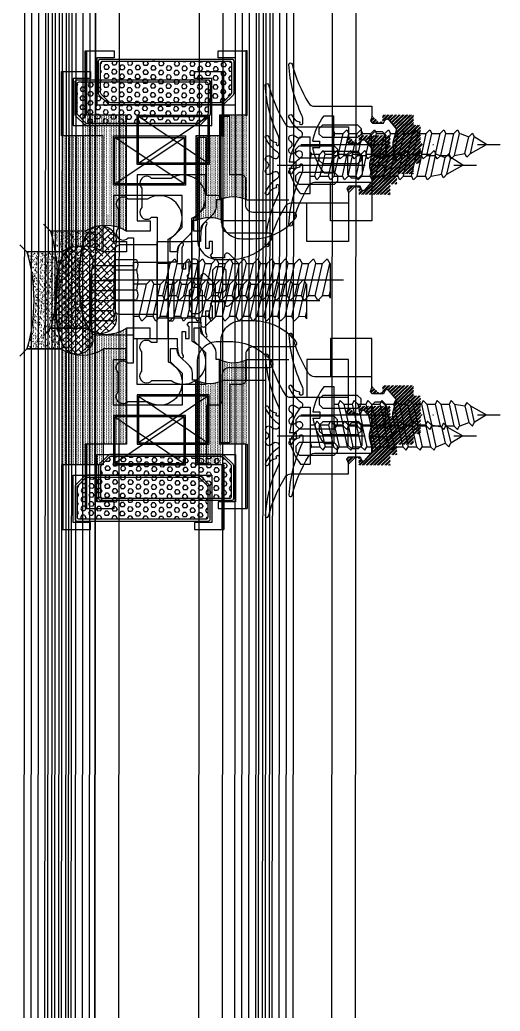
# Model space of a CAD drawing. Header units: inches. Extents: x 4821 to 127877, y 58012 to 433683.
# Drawn here: x 29514.8 to 29584.1, y 84901 to 85043.9 of the extents above; entities that cross this region are included whole.
import ezdxf

# ---------------------------------------------------------------- set-up
doc = ezdxf.new("R2010")
doc.units = ezdxf.units.IN
doc.header["$MEASUREMENT"] = 0
for name, pattern in [('$1$Center', [29.999999, 12, -6, 6, -6]), ('$1$DASHDOT', [25.4, 12.7, -6.35, 0, -6.35]), ('$1$DASHED', [19.05, 12.7, -6.35])]:
    doc.linetypes.add(name, pattern=pattern)
for name, color, linetype in [('$1$ACC', 2, 'Continuous'), ('A-FURN-FIXD', 10, 'Continuous'), ('A-WAL-CMU', 7, 'Continuous')]:
    doc.layers.add(name, color=color, linetype=linetype)
pattern_1 = [(179.01620899, (635274.22434, -1341716.4342), (-0.011151949, -0.6494233088), [0.375, -0.75]), (299.01620899, (635274.22434, -1341716.4342), (0.56799305774, 0.3150537833), [0.375, -0.75]), (239.01620899, (635273.8494, -1341716.42777), (0.55684110875, -0.3343695255), [0.375, -0.75])]
pattern_2 = [(224.016208986, (621120.72464, -1348913.95252), (0.2605731915, -0.26967871972), []), (224.016208986, (621120.5479, -1348913.9495), (0.2605731915, -0.26967871972), [])]

# ---------------------------------------------------------------- blocks, each defined once
blk = doc.blocks.new('$1$butile2')
h = blk.add_hatch(color=11)
h.dxf.hatch_style = 1
h.paths.add_polyline_path([(9.3, 0.2), (0, 0.2), (0, 0), (9.3, 0)])
at = {"color": 11}
blk.add_lwpolyline([(9.3, 0.2), (0, 0.2), (0, 0), (9.3, 0)], close=True, dxfattribs=at)
blk = doc.blocks.new('$1$joint silicone 2')
h = blk.add_hatch()
h.set_pattern_fill('AR-SAND', color=11, scale=0.3)
h.set_pattern_definition([(37.5, (18049.9647, 8866.313), (-0.018898007, 0.578047131), [0, -0.456, 0, -0.51, 0, -0.4875]), (7.5, (18049.9647, 8866.313), (0.530933012, 0.84664382), [0, -0.246, 0, -0.411, 0, -0.1575]), (327.5, (18049.5957, 8866.313), (0.934242559, 0.001697716), [0, -0.15, 0, -0.54, 0, -0.705]), (317.5, (18049.5957, 8866.313), (0.90183798, 0.26330267), [0, -0.075, 0, -0.354, 0, -0.405])])
edge = h.paths.add_edge_path()
edge.add_line((-6.23, 1.18), (-6.21, 1.17))
edge.add_line((-6.21, 1.17), (-5.75, 0.91))
edge.add_line((-5.75, 0.91), (-5.19, 0.68))
edge.add_line((-5.19, 0.68), (-4.55, 0.49))
edge.add_line((-4.55, 0.49), (-3.83, 0.33))
edge.add_line((-3.83, 0.33), (-3.05, 0.21))
edge.add_line((-3.05, 0.21), (-2.21, 0.11))
edge.add_line((-2.21, 0.11), (-1.35, 0.05))
edge.add_line((-1.35, 0.05), (-0.45, 0.01))
edge.add_line((-0.45, 0.01), (0.45, -0.01))
edge.add_line((0.45, -0.01), (1.36, 0.01))
edge.add_line((1.36, 0.01), (2.25, 0.05))
edge.add_line((2.25, 0.05), (3.12, 0.11))
edge.add_line((3.12, 0.11), (3.95, 0.21))
edge.add_line((3.95, 0.21), (4.73, 0.33))
edge.add_line((4.73, 0.33), (5.45, 0.49))
edge.add_line((5.45, 0.49), (6.1, 0.68))
edge.add_line((6.1, 0.68), (6.66, 0.91))
edge.add_line((6.66, 0.91), (7.12, 1.17))
edge.add_line((7.12, 1.17), (7.13, 1.18))
edge.add_line((7.13, 1.18), (7.45, 0.83))
edge.add_line((7.45, 0.83), (7.45, -4.17))
edge.add_arc((0.45, -28.17), 25, 73.7398, 106.2602)
edge.add_line((-6.55, -4.17), (-6.55, 0.83))
edge.add_line((-6.55, 0.83), (-6.23, 1.18))
at = {"color": 11}
blk.add_lwpolyline([(-6.23, 1.18), (-6.21, 1.17), (-5.75, 0.91), (-5.19, 0.68), (-4.55, 0.49), (-3.83, 0.33), (-3.05, 0.21), (-2.21, 0.11), (-1.35, 0.05), (-0.45, 0.01), (0.45, -0.01), (1.36, 0.01), (2.25, 0.05), (3.12, 0.11), (3.95, 0.21), (4.73, 0.33), (5.45, 0.49), (6.1, 0.68), (6.66, 0.91), (7.12, 1.17), (7.13, 1.18), (7.45, 0.83), (7.45, -4.17, 0.142857), (-6.55, -4.17), (-6.55, 0.83)], format="xyb", close=True, dxfattribs=at)
blk = doc.blocks.new('$1$inner silicone')
h = blk.add_hatch()
h.set_pattern_fill('DOTS', scale=4)
h.paths.add_polyline_path([(12.2, 0), (12.2, -0.2), (12.2, -4), (0, -4, 0.23607), (0, 0)])
at = {"color": 7}
blk.add_line((12.2, -0.2), (12.2, 0), dxfattribs=at)
blk.add_arc((-4, -2), 4.47, 333.4347, 26.5653, dxfattribs=at)
blk = doc.blocks.new('$1$outer silicone')
h = blk.add_hatch()
h.set_pattern_fill('DOTS', scale=4)
h.paths.add_polyline_path([(16.7, 0), (16.7, -5.8), (16.7, -6), (0, -6, 0.293351), (0, 0)])
at = {"color": 7}
blk.add_line((16.7, -5.8), (16.7, -6), dxfattribs=at)
blk.add_arc((-4.67, -3), 5.55, 327.3018, 32.6982, dxfattribs=at)
blk = doc.blocks.new('$1$GTSY500112')
at = {"layer": 'A-FURN-FIXD'}
blk.add_lwpolyline([(5.93, -11.75, 0.57735), (5.07, -11.75, -1), (4.2, -11.25), (4.49, -10.75, 0.965781), (3.64, -10.22, -0.138673), (1.56, -11.98, -1.037842), (1.37, -11.52, 0.283592), (2.23, -10.43, -0.584426), (2.31, -10.4, 1.39494), (2.44, -10), (1.75, -10, 0.111575), (1.32, -10.1, -0.09543), (-6.01, -12, -0.91232), (-6.08, -11.51, 0.076551), (-0.47, -9.14, 0.260148), (0, -8.29), (0, 0), (1.56, 0), (2.11, -0.24), (2.45, 0.05), (2.45, 1.67), (1.96, 1.89), (1.81, 2.1), (1.92, 2.38), (3.29, 3.53), (5.21, 3.03), (5.79, 3.03), (7.71, 3.53), (9.08, 2.38), (9.19, 2.1), (9.03, 1.89), (8.55, 1.67), (8.55, 0.05), (8.88, -0.24), (9.44, 0), (11, 0), (11, -8.29, 0.260148), (11.47, -9.14, 0.076551), (17.08, -11.51, -0.91232), (17, -12, -0.09543), (9.68, -10.1, 0.111575), (9.25, -10), (8.55, -10, 1.39494), (8.69, -10.4, -0.584426), (8.77, -10.43, 0.283592), (9.62, -11.52, -1.037842), (9.43, -11.98, -0.138673), (7.36, -10.22, 0.965781), (6.51, -10.75), (6.8, -11.25, -1)], format="xyb", close=True, dxfattribs=at)
for points in [[(4.13, -0.07), (3.64, 0.42), (3.64, 1.47), (4.13, 1.96), (6.87, 1.96), (7.36, 1.47), (7.36, 0.42), (6.87, -0.07)], [(4.01, -1.58), (4.5, -2.07), (4.5, -7.11), (4.01, -7.6), (3.19, -7.6), (2.7, -7.11), (2.7, -2.07), (3.19, -1.58)], [(7.81, -7.6), (6.99, -7.6), (6.5, -7.11), (6.5, -2.07), (6.99, -1.58), (7.81, -1.58), (8.3, -2.07), (8.3, -7.11)]]:
    blk.add_lwpolyline(points, close=True, dxfattribs=at)
blk = doc.blocks.new('$1$GTSY500502')
at = {"color": 151}
blk.add_lwpolyline([(-1.78, 2.38, -0.668179), (-2.07, 1.7), (-2.35, 1.7), (-2.35, 0), (-2.01, -0.29), (-1.68, 0), (0, 0), (0, -0.49), (-1, -0.49), (-1, -0.99), (1.91, -0.99, 0.15392), (2.48, -0.81, -0.807191), (2.77, -1.07, -0.191853), (2.18, -1.52, -0.072848), (0.68, -1.72), (0, -1.72), (0, -3), (-2.5, -3), (-2.5, -2.5, 0.414214), (-2.8, -2.2), (-8.2, -2.2, 0.414214), (-8.5, -2.5), (-8.5, -3), (-11, -3), (-11, -1.72), (-11.68, -1.72, -0.072848), (-13.18, -1.52, -0.191853), (-13.77, -1.07, -0.807191), (-13.48, -0.81, 0.15392), (-12.91, -0.99), (-10, -0.99), (-10, -0.49), (-11, -0.49), (-11, 0), (-9.32, 0), (-8.99, -0.29), (-8.65, 0), (-8.65, 1.7), (-8.93, 1.7, -0.668179), (-9.22, 2.38), (-7.8, 3.8), (-3.2, 3.8)], format="xyb", close=True, dxfattribs=at)
blk.add_lwpolyline([(-3.64, 0.49), (-4.13, 0), (-6.87, 0), (-7.36, 0.49), (-7.36, 1.47), (-6.87, 1.96), (-4.13, 1.96), (-3.64, 1.47)], close=True, dxfattribs=at)
blk = doc.blocks.new('$1$RHS4.2x22')
at = {"layer": 'A-FURN-FIXD'}
for p, q in [((1.42, 4.1), (0, 4.1)), ((0, -4.1), (0, 4.1)), ((-19.98, 1.61), (-20.26, 1.09)), ((-19.45, 1.09), (-19.98, 1.61)), ((-18.23, 1.58), (-19.45, 1.09)), ((-17.85, 2.1), (-18.13, 1.58)), ((-17.42, -1.58), (-18.13, 1.58)), ((-17.33, 1.58), (-17.85, 2.1)), ((-16.14, 1.58), (-17.33, 1.58)), ((-16.61, -1.58), (-17.33, 1.58)), ((-15.85, 2.1), (-16.14, 1.58)), ((-15.42, -1.58), (-16.14, 1.58)), ((-15.33, 1.58), (-15.85, 2.1)), ((-14.61, -1.58), (-15.33, 1.58)), ((-14.14, 1.58), (-15.33, 1.58)), ((-13.85, 2.1), (-14.14, 1.58)), ((-13.43, -1.58), (-14.14, 1.58)), ((-13.33, 1.58), (-13.85, 2.1)), ((-12.62, -1.58), (-13.33, 1.58)), ((-12.14, 1.58), (-13.33, 1.58)), ((-11.86, 2.1), (-12.14, 1.58)), ((-11.43, -1.58), (-12.14, 1.58)), ((-11.33, 1.58), (-11.86, 2.1)), ((-10.62, -1.58), (-11.33, 1.58)), ((-10.15, 1.58), (-11.33, 1.58)), ((-9.86, 2.1), (-10.15, 1.58)), ((-9.43, -1.58), (-10.15, 1.58)), ((-9.86, 2.1), (-9.34, 1.58)), ((-8.62, -1.58), (-9.34, 1.58)), ((-8.15, 1.58), (-9.34, 1.58)), ((-7.86, 2.1), (-8.15, 1.58)), ((-7.43, -1.58), (-8.15, 1.58)), ((-7.34, 1.58), (-7.86, 2.1)), ((-6.63, -1.58), (-7.34, 1.58)), ((-6.15, 1.58), (-7.34, 1.58)), ((-5.86, 2.1), (-6.15, 1.58)), ((-5.44, -1.58), (-6.15, 1.58)), ((-5.34, 1.58), (-5.86, 2.1)), ((-4.63, -1.58), (-5.34, 1.58)), ((-4.15, 1.58), (-5.34, 1.58)), ((-3.87, 2.1), (-4.15, 1.58)), ((-3.44, -1.58), (-4.15, 1.58)), ((-3.44, -1.58), (-4.15, 1.58)), ((-3.34, 1.58), (-3.87, 2.1)), ((-2.63, -1.58), (-3.34, 1.58)), ((-2.16, 1.58), (-3.34, 1.58)), ((-1.87, 2.1), (-2.16, 1.58)), ((-1.44, -1.58), (-2.16, 1.58)), ((-1.35, 1.58), (-1.87, 2.1)), ((-0.63, -1.58), (-1.35, 1.58)), ((-0.16, 1.58), (-1.35, 1.58)), ((0, 1.87), (-0.16, 1.58)), ((0, 0.87), (-0.16, 1.58)), ((-22, 0), (-20.26, 1.09)), ((-19.72, -1.3), (-22, 0)), ((-19.72, -1.3), (-20.26, 1.09)), ((-18.91, -1.3), (-19.45, 1.09)), ((3.05, 0.46), (2.04, 0.46)), ((2.04, -0.46), (2.04, 0.46)), ((-19.72, -1.3), (-19.2, -1.82)), ((-19.2, -1.82), (-18.91, -1.3)), ((-17.42, -1.58), (-18.91, -1.3)), ((3.05, -0.46), (2.04, -0.46)), ((-17.42, -1.58), (-16.9, -2.1)), ((-16.9, -2.1), (-16.61, -1.58)), ((-15.42, -1.58), (-16.61, -1.58)), ((-15.42, -1.58), (-14.9, -2.1)), ((-14.9, -2.1), (-14.61, -1.58)), ((-13.43, -1.58), (-14.61, -1.58)), ((-13.43, -1.58), (-12.9, -2.1)), ((-12.9, -2.1), (-12.62, -1.58)), ((-11.43, -1.58), (-12.62, -1.58)), ((-11.43, -1.58), (-10.91, -2.1)), ((-10.91, -2.1), (-10.62, -1.58)), ((-9.43, -1.58), (-10.62, -1.58)), ((-9.43, -1.58), (-8.91, -2.1)), ((-8.91, -2.1), (-8.62, -1.58)), ((-7.43, -1.58), (-8.62, -1.58)), ((-7.43, -1.58), (-6.91, -2.1)), ((-6.91, -2.1), (-6.63, -1.58)), ((-5.44, -1.58), (-6.63, -1.58)), ((-5.44, -1.58), (-4.91, -2.1)), ((-4.91, -2.1), (-4.63, -1.58)), ((-3.44, -1.58), (-4.63, -1.58)), ((-3.44, -1.58), (-2.92, -2.1)), ((-2.92, -2.1), (-2.63, -1.58)), ((-1.44, -1.58), (-2.63, -1.58)), ((-1.44, -1.58), (-0.92, -2.1)), ((-0.92, -2.1), (-0.63, -1.58)), ((0, -1.58), (-0.63, -1.58)), ((1.42, -4.1), (0, -4.1))]:
    blk.add_line(p, q, dxfattribs=at)
at = {"layer": 'A-FURN-FIXD', "linetype": '$1$DASHDOT'}
blk.add_line((4.78, 0), (-24, 0), dxfattribs=at)
at = {"layer": 'A-FURN-FIXD'}
for centre, start, end in [((-5.01, -0.91), 9.6294, 37.9057), ((-5.01, 0.91), 322.0943, 350.3706)]:
    blk.add_arc(centre, 8.15, start, end, dxfattribs=at)
blk = doc.blocks.new('$1$M6x25')
at = {"color": 71}
for p, q in [((-6, 4.5), (-6, -4.5)), ((0, 5), (-5.5, 5)), ((0, 5), (0, -5)), ((1.19, 3), (0.82, 2.34)), ((1.85, 2.34), (1.19, 3)), ((3.19, 3), (2.82, 2.34)), ((3.85, 2.34), (3.19, 3)), ((5.19, 3), (4.82, 2.34)), ((5.85, 2.34), (5.19, 3)), ((7.19, 3), (6.82, 2.34)), ((7.85, 2.34), (7.19, 3)), ((9.19, 3), (8.82, 2.34)), ((9.85, 2.34), (9.19, 3)), ((11.19, 3), (10.82, 2.34)), ((11.85, 2.34), (11.19, 3)), ((13.19, 3), (12.82, 2.34)), ((13.85, 2.34), (13.19, 3)), ((15.19, 3), (14.82, 2.34)), ((15.85, 2.34), (15.19, 3)), ((17.19, 3), (16.82, 2.34)), ((17.85, 2.34), (17.19, 3)), ((19.19, 3), (18.82, 2.34)), ((19.85, 2.34), (19.19, 3)), ((21.19, 3), (20.82, 2.34)), ((21.85, 2.34), (21.19, 3)), ((23.19, 3), (22.82, 2.34)), ((23.85, 2.34), (23.19, 3)), ((0.82, 2.34), (0, 2.34)), ((0.82, 2.34), (1.88, -2.34)), ((1.85, 2.34), (2.91, -2.34)), ((2.82, 2.34), (1.85, 2.34)), ((2.82, 2.34), (3.88, -2.34)), ((3.85, 2.34), (4.91, -2.34)), ((4.82, 2.34), (3.85, 2.34)), ((4.82, 2.34), (5.88, -2.34)), ((5.85, 2.34), (6.91, -2.34)), ((6.82, 2.34), (5.85, 2.34)), ((6.82, 2.34), (7.88, -2.34)), ((7.85, 2.34), (8.91, -2.34)), ((8.82, 2.34), (7.85, 2.34)), ((8.82, 2.34), (9.88, -2.34)), ((9.85, 2.34), (10.91, -2.34)), ((10.82, 2.34), (9.85, 2.34)), ((10.82, 2.34), (11.88, -2.34)), ((11.85, 2.34), (12.91, -2.34)), ((12.82, 2.34), (11.85, 2.34)), ((12.82, 2.34), (13.88, -2.34)), ((13.85, 2.34), (14.91, -2.34)), ((14.82, 2.34), (13.85, 2.34)), ((14.82, 2.34), (15.88, -2.34)), ((15.85, 2.34), (16.91, -2.34)), ((16.82, 2.34), (15.85, 2.34)), ((16.82, 2.34), (17.88, -2.34)), ((17.85, 2.34), (18.91, -2.34)), ((18.82, 2.34), (17.85, 2.34)), ((18.82, 2.34), (19.88, -2.34)), ((19.85, 2.34), (20.91, -2.34)), ((20.82, 2.34), (19.85, 2.34)), ((20.82, 2.34), (21.88, -2.34)), ((21.85, 2.34), (22.91, -2.34)), ((22.82, 2.34), (21.85, 2.34)), ((22.82, 2.34), (23.88, -2.34)), ((23.85, 2.34), (24.91, -2.34)), ((24.82, 2.34), (23.85, 2.34)), ((25, 2.66), (24.82, 2.34)), ((24.82, 2.34), (25, 1.56)), ((25, 2.66), (25, -2.34)), ((1.88, -2.34), (0, -2.34)), ((1.88, -2.34), (2.54, -3)), ((2.54, -3), (2.91, -2.34)), ((2.91, -2.34), (3.88, -2.34)), ((3.88, -2.34), (4.54, -3)), ((4.54, -3), (4.91, -2.34)), ((4.91, -2.34), (5.88, -2.34)), ((5.88, -2.34), (6.54, -3)), ((6.54, -3), (6.91, -2.34)), ((6.91, -2.34), (7.88, -2.34)), ((7.88, -2.34), (8.54, -3)), ((8.54, -3), (8.91, -2.34)), ((8.91, -2.34), (9.88, -2.34)), ((9.88, -2.34), (10.54, -3)), ((10.54, -3), (10.91, -2.34)), ((10.91, -2.34), (11.88, -2.34)), ((11.88, -2.34), (12.54, -3)), ((12.54, -3), (12.91, -2.34)), ((12.91, -2.34), (13.88, -2.34)), ((13.88, -2.34), (14.54, -3)), ((14.54, -3), (14.91, -2.34)), ((14.91, -2.34), (15.88, -2.34)), ((15.88, -2.34), (16.54, -3)), ((16.54, -3), (16.91, -2.34)), ((16.91, -2.34), (17.88, -2.34)), ((17.88, -2.34), (18.54, -3)), ((18.54, -3), (18.91, -2.34)), ((18.91, -2.34), (19.88, -2.34)), ((19.88, -2.34), (20.54, -3)), ((20.54, -3), (20.91, -2.34)), ((20.91, -2.34), (21.88, -2.34)), ((21.88, -2.34), (22.54, -3)), ((22.54, -3), (22.91, -2.34)), ((22.91, -2.34), (23.88, -2.34)), ((23.88, -2.34), (24.54, -3)), ((24.54, -3), (24.91, -2.34)), ((24.91, -2.34), (25, -2.34)), ((0, -5), (-5.5, -5))]:
    blk.add_line(p, q, dxfattribs=at)
at = {"color": 71, "linetype": '$1$DASHED', "ltscale": 100}
for p, q in [((-6, 2.89), (-3, 2.89)), ((-6, 1.44), (-3, 1.44)), ((-6, -1.44), (-3, -1.44)), ((-6, -2.89), (-3, -2.89))]:
    blk.add_line(p, q, dxfattribs=at)
at = {"color": 2, "linetype": '$1$Center', "ltscale": 10}
blk.add_line((-7.77, 0), (26.88, 0), dxfattribs=at)
at = {"color": 71}
for centre, start, end in [((-5.5, 4.5), 90, 180), ((-5.5, -4.5), 180, 270)]:
    blk.add_arc(centre, 0.5, start, end, dxfattribs=at)
at = {"color": 71, "linetype": '$1$DASHED', "ltscale": 100}
for centre, radius, start, end in [((-4.2, 2.17), 1.4, 329.0209, 30.9791), ((-8.11, 0), 5.31, 344.2222, 15.7778), ((-4.2, -2.17), 1.4, 329.0209, 30.9791)]:
    blk.add_arc(centre, radius, start, end, dxfattribs=at)
blk = doc.blocks.new('FIRST SLAB EDGE')
at = {"extrusion": (-5.69003e-07, 1.56101e-06, 1)}
h = blk.add_hatch(dxfattribs=at)
h.set_pattern_fill('HEX', color=140, scale=3, angle=179.0162)
h.set_pattern_definition(pattern_1)
edge = h.paths.add_edge_path()
edge.add_line((1142609.99, -1725804.7), (1142609.99, -1725808.95))
edge.add_arc((1142609.69, -1725808.95), 0.3, 1394.9998, 1439.9998, ccw=False)
edge.add_line((1142609.9, -1725809.16), (1142608.75, -1725810.31))
edge.add_arc((1142608.54, -1725810.1), 0.3, 1349.9998, 1394.9998, ccw=False)
edge.add_line((1142608.54, -1725810.4), (1142592.54, -1725810.4))
edge.add_arc((1142592.54, -1725810.1), 0.3, 1304.9998, 1349.9998, ccw=False)
edge.add_line((1142592.32, -1725810.31), (1142591.18, -1725809.16))
edge.add_arc((1142591.39, -1725808.95), 0.3, 1259.9998, 1304.9998, ccw=False)
edge.add_line((1142591.09, -1725808.95), (1142591.09, -1725804.7))
edge.add_arc((1142591.39, -1725804.7), 0.3, 1169.9998, 1259.9998, ccw=False)
edge.add_line((1142591.39, -1725804.4), (1142609.69, -1725804.4))
edge.add_arc((1142609.69, -1725804.7), 0.3, 1439.9998, 1529.9998, ccw=False)
h = blk.add_hatch(dxfattribs=at)
h.set_pattern_fill('ANSI32', angle=179.0162)
h.set_pattern_definition(pattern_2)
h.paths.add_polyline_path([(1142636.24, -1725820.64), (1142636.24, -1725819.14), (1142637.24, -1725819.14), (1142637.24, -1725816.69), (1142637.54, -1725816.39), (1142637.24, -1725816.09), (1142637.24, -1725813.64), (1142636.24, -1725813.64), (1142636.24, -1725812.14), (1142631.74, -1725812.14), (1142631.74, -1725813.14), (1142631.14, -1725813.14), (1142630.24, -1725812.24), (1142630.24, -1725812.45), (1142630, -1725813), (1142630.29, -1725813.34), (1142631.91, -1725813.34), (1142632.12, -1725812.86), (1142632.33, -1725812.7), (1142632.61, -1725812.81), (1142633.77, -1725814.18), (1142633.27, -1725816.11), (1142633.27, -1725816.68), (1142633.77, -1725818.6), (1142632.61, -1725819.97), (1142632.33, -1725820.08), (1142632.12, -1725819.93), (1142631.91, -1725819.44), (1142630.29, -1725819.44), (1142630, -1725819.78), (1142630.24, -1725820.33), (1142630.24, -1725820.54), (1142631.14, -1725819.64), (1142631.74, -1725819.64), (1142631.74, -1725820.64)])
at = {"ltscale": 0.5, "extrusion": (-5.69003e-07, 1.56101e-06, 1)}
h = blk.add_hatch(dxfattribs=at)
h.set_pattern_fill('ANSI38', color=21, scale=5, angle=179.0162, style=0)
h.set_pattern_definition([(224.01620899, (628664.9975, -1356200.1102), (0.4342886525, -0.44946453287), []), (314.01620899, (628664.9975, -1356200.1102), (1.3180418379, -0.4646404132), [1.5625, -0.9375])])
h.paths.add_polyline_path([(1142588.92, -1725842.1), (1142589.18, -1725842.56), (1142589.47, -1725842.93), (1142589.79, -1725843.22), (1142590.12, -1725843.42), (1142590.46, -1725843.56), (1142590.8, -1725843.63), (1142591.14, -1725843.64), (1142591.47, -1725843.6), (1142591.79, -1725843.52), (1142592.09, -1725843.4), (1142592.36, -1725843.25), (1142592.61, -1725843.07), (1142592.83, -1725842.87), (1142593.02, -1725842.66), (1142593.17, -1725842.45), (1142593.28, -1725842.22), (1142593.35, -1725842.01), (1142593.39, -1725841.79), (1142593.39, -1725841.56), (1142593.37, -1725841.31), (1142593.34, -1725841.05), (1142593.3, -1725840.75), (1142593.25, -1725840.43), (1142593.2, -1725840.06), (1142593.17, -1725839.64), (1142593.14, -1725839.18), (1142593.12, -1725838.69), (1142593.11, -1725838.17), (1142593.1, -1725837.62), (1142593.1, -1725837.06), (1142593.1, -1725836.48), (1142593.1, -1725835.9), (1142593.1, -1725835.31), (1142593.1, -1725834.74), (1142593.1, -1725834.17), (1142593.11, -1725833.63), (1142593.12, -1725833.1), (1142593.14, -1725832.61), (1142593.17, -1725832.15), (1142593.2, -1725831.74), (1142593.25, -1725831.37), (1142593.3, -1725831.04), (1142593.34, -1725830.75), (1142593.37, -1725830.48), (1142593.39, -1725830.24), (1142593.39, -1725830.01), (1142593.35, -1725829.79), (1142593.28, -1725829.57), (1142593.17, -1725829.35), (1142593.02, -1725829.13), (1142592.83, -1725828.92), (1142592.61, -1725828.72), (1142592.36, -1725828.54), (1142592.09, -1725828.39), (1142591.79, -1725828.27), (1142591.47, -1725828.19), (1142591.14, -1725828.15), (1142590.8, -1725828.17), (1142590.46, -1725828.24), (1142590.12, -1725828.37), (1142589.79, -1725828.58), (1142589.47, -1725828.86), (1142589.18, -1725829.23), (1142588.92, -1725829.69), (1142588.69, -1725830.25), (1142588.5, -1725830.9), (1142588.34, -1725831.62), (1142588.22, -1725832.4), (1142588.12, -1725833.23), (1142588.06, -1725834.1), (1142588.02, -1725834.99), (1142588.01, -1725835.9), (1142588.02, -1725836.8), (1142588.06, -1725837.7), (1142588.12, -1725838.56), (1142588.22, -1725839.4), (1142588.34, -1725840.18), (1142588.5, -1725840.9), (1142588.69, -1725841.54)])
at = {"extrusion": (-5.69003e-07, 1.56101e-06, 1)}
h = blk.add_hatch(dxfattribs=at)
h.set_pattern_fill('ANSI32', angle=179.0162)
h.set_pattern_definition(pattern_2)
h.paths.add_polyline_path([(1142636.24, -1725851.14), (1142636.24, -1725852.64), (1142637.24, -1725852.64), (1142637.24, -1725855.09), (1142637.54, -1725855.39), (1142637.24, -1725855.69), (1142637.24, -1725858.14), (1142636.24, -1725858.14), (1142636.24, -1725859.64), (1142631.74, -1725859.64), (1142631.74, -1725858.64), (1142631.14, -1725858.64), (1142630.24, -1725859.54), (1142630.24, -1725859.34), (1142630, -1725858.78), (1142630.29, -1725858.45), (1142631.91, -1725858.45), (1142632.12, -1725858.93), (1142632.33, -1725859.09), (1142632.61, -1725858.98), (1142633.77, -1725857.61), (1142633.27, -1725855.68), (1142633.27, -1725855.11), (1142633.77, -1725853.19), (1142632.61, -1725851.82), (1142632.33, -1725851.71), (1142632.12, -1725851.86), (1142631.91, -1725852.35), (1142630.29, -1725852.35), (1142630, -1725852.01), (1142630.24, -1725851.46), (1142630.24, -1725851.24), (1142631.14, -1725852.14), (1142631.74, -1725852.14), (1142631.74, -1725851.14)])
h = blk.add_hatch(dxfattribs=at)
h.set_pattern_fill('HEX', color=140, scale=3, angle=179.0162)
h.set_pattern_definition(pattern_1)
edge = h.paths.add_edge_path()
edge.add_line((1142609.99, -1725867.1), (1142609.99, -1725862.85))
edge.add_arc((1142609.69, -1725862.85), 0.3, 1079.9998, 1124.9998)
edge.add_line((1142609.9, -1725862.63), (1142608.75, -1725861.49))
edge.add_arc((1142608.54, -1725861.7), 0.3, 1124.9998, 1169.9998)
edge.add_line((1142608.54, -1725861.4), (1142592.54, -1725861.4))
edge.add_arc((1142592.54, -1725861.7), 0.3, 1169.9998, 1214.9998)
edge.add_line((1142592.32, -1725861.49), (1142591.18, -1725862.63))
edge.add_arc((1142591.39, -1725862.85), 0.3, 1214.9998, 1259.9998)
edge.add_line((1142591.09, -1725862.85), (1142591.09, -1725867.1))
edge.add_arc((1142591.39, -1725867.1), 0.3, 1259.9998, 1349.9998)
edge.add_line((1142591.39, -1725867.4), (1142609.69, -1725867.4))
edge.add_arc((1142609.69, -1725867.1), 0.3, 989.9998, 1079.9998)
at = {"layer": '$1$ACC', "color": 101, "extrusion": (-5.69003e-07, 1.56101e-06, 1), "elevation": -3.34}
for points in [[(1142609.99, -1725804.1, -0.414214), (1142610.29, -1725804.4), (1142610.29, -1725809.07, -0.198912), (1142610.2, -1725809.29), (1142608.88, -1725810.61, -0.198912), (1142608.66, -1725810.7), (1142592.41, -1725810.7, -0.198912), (1142592.2, -1725810.61), (1142590.88, -1725809.29, -0.198912), (1142590.79, -1725809.07), (1142590.79, -1725804.4, -0.414214), (1142591.09, -1725804.1)], [(1142609.99, -1725804.7), (1142609.99, -1725808.95, -0.198912), (1142609.9, -1725809.16), (1142608.75, -1725810.31, -0.198912), (1142608.54, -1725810.4), (1142592.54, -1725810.4, -0.198912), (1142592.32, -1725810.31), (1142591.18, -1725809.16, -0.198912), (1142591.09, -1725808.95), (1142591.09, -1725804.7, -0.414214), (1142591.39, -1725804.4), (1142609.69, -1725804.4, -0.414214)], [(1142609.99, -1725867.7, 0.414214), (1142610.29, -1725867.4), (1142610.29, -1725862.72, 0.198912), (1142610.2, -1725862.51), (1142608.88, -1725861.19, 0.198912), (1142608.66, -1725861.1), (1142592.41, -1725861.1, 0.198912), (1142592.2, -1725861.19), (1142590.88, -1725862.51, 0.198912), (1142590.79, -1725862.72), (1142590.79, -1725867.4, 0.414214), (1142591.09, -1725867.7)], [(1142609.99, -1725867.1), (1142609.99, -1725862.85, 0.198912), (1142609.9, -1725862.63), (1142608.75, -1725861.49, 0.198912), (1142608.54, -1725861.4), (1142592.54, -1725861.4, 0.198912), (1142592.32, -1725861.49), (1142591.18, -1725862.63, 0.198912), (1142591.09, -1725862.85), (1142591.09, -1725867.1, 0.414214), (1142591.39, -1725867.4), (1142609.69, -1725867.4, 0.414214)]]:
    blk.add_lwpolyline(points, format="xyb", close=True, dxfattribs=at)
at = {"color": 165, "linetype": 'Continuous', "extrusion": (-5.69003e-07, 1.56101e-06, 1)}
for p, q in [((1142583.83, -1726823.87, 0), (1142585.84, -1724008.26, 0)), ((1142584.83, -1726823.88, 0), (1142586.84, -1724008.25, 0)), ((1142585.83, -1726823.88, 0), (1142587.84, -1724008.25, 0)), ((1142586.83, -1726823.88, 0), (1142588.84, -1724008.24, 0)), ((1142587.83, -1726823.88, 0), (1142589.84, -1724008.24, 0)), ((1142588.83, -1726823.88, 0), (1142590.84, -1724008.24, 0)), ((1142582.83, -1726822.87, 0), (1142584.84, -1724009.26, 0)), ((1142613.23, -1726819.38, 0), (1142615.24, -1724012.74, 0)), ((1142614.23, -1726819.38, 0), (1142616.24, -1724012.74, 0)), ((1142615.23, -1726819.38, 0), (1142617.24, -1724012.74, 0)), ((1142616.23, -1726819.38, 0), (1142618.24, -1724012.74, 0)), ((1142617.23, -1726819.38, 0), (1142619.24, -1724012.74, 0)), ((1142618.23, -1726819.38, 0), (1142620.24, -1724012.74, 0)), ((1142612.24, -1725824.4, 0), (1142618.24, -1725824.4, 0)), ((1142583.84, -1725828.89, 0), (1142582.84, -1725827.89, 0)), ((1142588.84, -1725828.9, 0), (1142583.84, -1725828.89, 0)), ((1142588.84, -1725828.9, 0), (1142583.84, -1725828.9, 0)), ((1142583.84, -1725842.9, 0), (1142582.83, -1725843.91, 0)), ((1142588.84, -1725842.9, 0), (1142583.84, -1725842.9, 0)), ((1142612.24, -1725847.4, 0), (1142618.23, -1725847.4, 0))]:
    blk.add_line(p, q, dxfattribs=at)
at = {"color": 31, "extrusion": (-5.69003e-07, 1.56101e-06, 1)}
blk.add_line((1142589.63, -1726797.88, 0), (1142591.64, -1724034.24, 0), dxfattribs=at)
at = {"color": 16, "linetype": 'Continuous', "extrusion": (-5.69003e-07, 1.56101e-06, 1)}
for p, q in [((1142612.04, -1725802.9, 0), (1142612.24, -1725802.9, 0)), ((1142612.04, -1725868.9, 0), (1142612.24, -1725868.9, 0))]:
    blk.add_line(p, q, dxfattribs=at)
at = {"color": 52, "extrusion": (-5.69003e-07, 1.56101e-06, 1)}
for p, q in [((1142606.54, -1725819.1, 0), (1142596.54, -1725812.4, 0)), ((1142596.54, -1725819.1, 0), (1142606.54, -1725812.4, 0)), ((1142606.54, -1725852.7, 0), (1142596.54, -1725859.4, 0)), ((1142596.54, -1725852.7, 0), (1142606.54, -1725859.4, 0))]:
    blk.add_line(p, q, dxfattribs=at)
at = {"color": 7, "extrusion": (-5.69003e-07, 1.56101e-06, 1)}
for p, q in [((1142588.84, -1725828.9, 0), (1142589.19, -1725829.22, 0)), ((1142588.84, -1725828.9, 0), (1142589.19, -1725829.22, 0)), ((1142588.84, -1725842.9, 0), (1142589.19, -1725842.58, 0))]:
    blk.add_line(p, q, dxfattribs=at)
at = {"color": 31, "extrusion": (-5.69003e-07, 1.56101e-06, 1), "elevation": -3.34}
for points in [[(1142627.23, -1726805.88), (1142629.24, -1724026.24)], [(1142608.03, -1726799.08), (1142610.04, -1724033.04)], [(1142595.04, -1724034.24), (1142593.03, -1726797.88)], [(1142630.24, -1725821.89), (1142630.24, -1725827.4), (1142624.24, -1725827.4), (1142624.24, -1725821.89)], [(1142630.24, -1725849.9), (1142630.24, -1725844.4), (1142624.24, -1725844.4), (1142624.24, -1725849.9)]]:
    blk.add_lwpolyline(points, dxfattribs=at)
at = {"color": 16, "linetype": 'Continuous', "extrusion": (-5.69003e-07, 1.56101e-06, 1), "elevation": -3.34}
for points in [[(1142605.83, -1725827.92, 0.198912), (1142605.54, -1725828.63), (1142605.54, -1725828.9), (1142604.54, -1725828.9), (1142604.54, -1725827.09), (1142606.24, -1725825.39), (1142606.24, -1725820.8), (1142596.34, -1725820.8), (1142596.34, -1725827.4), (1142598.24, -1725827.4), (1142598.24, -1725828.9), (1142594.84, -1725828.9), (1142594.84, -1725812.2), (1142589.04, -1725812.2), (1142589.04, -1725802.9), (1142593.04, -1725802.9), (1142593.04, -1725803.9), (1142590.54, -1725803.9), (1142590.54, -1725810.7), (1142610.54, -1725810.7), (1142610.54, -1725803.9), (1142608.04, -1725803.9), (1142608.04, -1725802.9), (1142612.04, -1725802.9), (1142612.04, -1725812.2), (1142608.24, -1725812.2), (1142608.24, -1725824.4), (1142607.74, -1725824.4), (1142607.74, -1725825.39, -0.198912), (1142607.3, -1725826.45)], [(1142605.83, -1725843.87, -0.198912), (1142605.54, -1725843.17), (1142605.54, -1725842.9), (1142604.54, -1725842.9), (1142604.54, -1725844.7), (1142606.24, -1725846.4), (1142606.24, -1725851), (1142596.34, -1725851), (1142596.34, -1725844.4), (1142598.24, -1725844.4), (1142598.24, -1725842.9), (1142594.84, -1725842.9), (1142594.84, -1725859.6), (1142589.04, -1725859.6), (1142589.04, -1725868.9), (1142593.04, -1725868.9), (1142593.04, -1725867.9), (1142590.54, -1725867.9), (1142590.54, -1725861.1), (1142610.54, -1725861.1), (1142610.54, -1725867.9), (1142608.04, -1725867.9), (1142608.04, -1725868.9), (1142612.04, -1725868.9), (1142612.04, -1725859.6), (1142608.24, -1725859.6), (1142608.24, -1725847.4), (1142607.74, -1725847.4), (1142607.74, -1725846.4, 0.198912), (1142607.3, -1725845.34)]]:
    blk.add_lwpolyline(points, format="xyb", close=True, dxfattribs=at)
for points in [[(1142606.74, -1725812.2), (1142606.74, -1725819.3), (1142596.34, -1725819.3), (1142596.34, -1725812.2)], [(1142606.74, -1725859.6), (1142606.74, -1725852.5), (1142596.34, -1725852.5), (1142596.34, -1725859.6)]]:
    blk.add_lwpolyline(points, close=True, dxfattribs=at)
at = {"color": 52, "extrusion": (-5.69003e-07, 1.56101e-06, 1), "elevation": -3.34}
for points in [[(1142606.54, -1725812.4), (1142606.54, -1725819.1), (1142596.54, -1725819.1), (1142596.54, -1725812.4)], [(1142606.54, -1725859.4), (1142606.54, -1725852.7), (1142596.54, -1725852.7), (1142596.54, -1725859.4)]]:
    blk.add_lwpolyline(points, close=True, dxfattribs=at)
at = {"color": 21, "linetype": 'Continuous', "extrusion": (-5.69003e-07, 1.56101e-06, 1), "elevation": -3.34}
for points in [[(1142613.04, -1725826.2, -0.414214), (1142612.04, -1725825.2), (1142612.04, -1725823.8), (1142612.04, -1725823.8), (1142612.04, -1725822.4), (1142612.04, -1725822.4), (1142612.04, -1725821.5, 0.414214), (1142611.34, -1725820.8), (1142609.74, -1725820.8), (1142609.74, -1725812.4), (1142608.44, -1725812.4), (1142608.44, -1725822.4), (1142608.44, -1725822.4), (1142608.44, -1725823.8), (1142608.44, -1725823.8), (1142608.44, -1725827, 0.414214), (1142611.44, -1725830), (1142613.11, -1725830, 0.231514), (1142619.23, -1725827, 0.624419), (1142618.84, -1725826.2)], [(1142613.04, -1725845.6, 0.414214), (1142612.04, -1725846.6), (1142612.04, -1725848), (1142612.04, -1725848), (1142612.04, -1725849.4), (1142612.04, -1725849.4), (1142612.04, -1725850.3, -0.414214), (1142611.34, -1725851), (1142609.74, -1725851), (1142609.74, -1725859.4), (1142608.44, -1725859.4), (1142608.44, -1725849.4), (1142608.44, -1725849.4), (1142608.44, -1725848), (1142608.44, -1725848), (1142608.44, -1725844.8, -0.414214), (1142611.44, -1725841.8), (1142613.11, -1725841.8, -0.231514), (1142619.23, -1725844.79, -0.624419), (1142618.84, -1725845.6)]]:
    blk.add_lwpolyline(points, format="xyb", close=True, dxfattribs=at)
at = {"color": 7, "extrusion": (-5.69003e-07, 1.56101e-06, 1), "elevation": -3.34}
for points in [[(1142601.26, -1725821.3), (1142598.45, -1725821.3, 1.010051), (1142597.04, -1725822.71), (1142597.04, -1725825.48, 1.010051), (1142598.45, -1725826.9), (1142599.24, -1725826.9), (1142599.24, -1725841.4), (1142604.24, -1725841.4), (1142604.24, -1725827.05, 1.08744)], [(1142601.26, -1725850.5), (1142598.45, -1725850.5, -1.010051), (1142597.04, -1725849.08), (1142597.04, -1725846.31, -1.010051), (1142598.45, -1725844.9), (1142599.24, -1725844.9), (1142599.24, -1725830.4), (1142604.24, -1725830.4), (1142604.24, -1725844.75, -1.08744)]]:
    blk.add_lwpolyline(points, format="xyb", close=True, dxfattribs=at)
at = {"color": 21, "extrusion": (-5.69003e-07, 1.56101e-06, 1)}
blk.add_lwpolyline([(1142588.92, -1725842.1), (1142589.18, -1725842.56), (1142589.47, -1725842.93), (1142589.79, -1725843.22), (1142590.12, -1725843.42), (1142590.46, -1725843.56), (1142590.8, -1725843.63), (1142591.14, -1725843.64), (1142591.47, -1725843.6), (1142591.79, -1725843.52), (1142592.09, -1725843.4), (1142592.36, -1725843.25), (1142592.61, -1725843.07), (1142592.83, -1725842.87), (1142593.02, -1725842.66), (1142593.17, -1725842.45), (1142593.28, -1725842.22), (1142593.35, -1725842.01), (1142593.39, -1725841.79), (1142593.39, -1725841.56), (1142593.37, -1725841.31), (1142593.34, -1725841.05), (1142593.3, -1725840.75), (1142593.25, -1725840.43), (1142593.2, -1725840.06), (1142593.17, -1725839.64), (1142593.14, -1725839.18), (1142593.12, -1725838.69), (1142593.11, -1725838.17), (1142593.1, -1725837.62), (1142593.1, -1725837.06), (1142593.1, -1725836.48), (1142593.1, -1725835.9), (1142593.1, -1725835.31), (1142593.1, -1725834.74), (1142593.1, -1725834.17), (1142593.11, -1725833.63), (1142593.12, -1725833.1), (1142593.14, -1725832.61), (1142593.17, -1725832.15), (1142593.2, -1725831.74), (1142593.25, -1725831.37), (1142593.3, -1725831.04), (1142593.34, -1725830.75), (1142593.37, -1725830.48), (1142593.39, -1725830.24), (1142593.39, -1725830.01), (1142593.35, -1725829.79), (1142593.28, -1725829.57), (1142593.17, -1725829.35), (1142593.02, -1725829.13), (1142592.83, -1725828.92), (1142592.61, -1725828.72), (1142592.36, -1725828.54), (1142592.09, -1725828.39), (1142591.79, -1725828.27), (1142591.47, -1725828.19), (1142591.14, -1725828.15), (1142590.8, -1725828.17), (1142590.46, -1725828.24), (1142590.12, -1725828.37), (1142589.79, -1725828.58), (1142589.47, -1725828.86), (1142589.18, -1725829.23), (1142588.92, -1725829.69), (1142588.69, -1725830.25), (1142588.5, -1725830.9), (1142588.34, -1725831.62), (1142588.22, -1725832.4), (1142588.12, -1725833.23), (1142588.06, -1725834.1), (1142588.02, -1725834.99), (1142588.01, -1725835.9), (1142588.02, -1725836.8), (1142588.06, -1725837.7), (1142588.12, -1725838.56), (1142588.22, -1725839.4), (1142588.34, -1725840.18), (1142588.5, -1725840.9), (1142588.69, -1725841.54)], close=True, dxfattribs=at)
at = {"color": 7, "extrusion": (5.69003e-07, -1.56101e-06, -1), "zscale": -1}
for name, p, rotation in [('$1$butile2', (-1142589.04, -1725802.9, 3.34), 270.0002189598666), ('$1$outer silicone', (-1142594.84, -1725828.9, 3.34), 90.00021895986666), ('$1$inner silicone', (-1142612.24, -1725824.4, 3.34), 90.00021895986666), ('$1$RHS4.2x22', (-1142624.74, -1725816.4, 3.34), 0.0002189598665669354), ('$1$GTSY500502', (-1142607.24, -1725830.4, 3.34), 90.00021895986666), ('$1$joint silicone 2', (-1142588.01, -1725836.35, 3.34), 90.00021895986666), ('$1$M6x25', (-1142599.24, -1725835.9, 3.34), 180.0002189598666), ('$1$GTSY500112', (-1142630.24, -1725860.9, 3.34), 90.00021895986666), ('$1$butile2', (-1142612.04, -1725868.9, 3.34), 90.00021895986666)]:
    blk.add_blockref(name, p, dxfattribs=dict(at, rotation=rotation))
at = {"color": 7, "extrusion": (-5.69003e-07, 1.56101e-06, 1)}
for name, p, rotation in [('$1$butile2', (1142612.04, -1725802.9, -3.34), 269.9997810401333), ('$1$GTSY500112', (1142630.24, -1725810.9, -3.34), 269.9997810401333), ('$1$outer silicone', (1142594.84, -1725842.9, -3.34), 269.9997810401333), ('$1$inner silicone', (1142612.24, -1725847.4, -3.34), 269.9997810401333), ('$1$RHS4.2x22', (1142624.74, -1725855.4, -3.34), 179.9997810401334), ('$1$butile2', (1142589.04, -1725868.9, -3.34), 89.99978104013346)]:
    blk.add_blockref(name, p, dxfattribs=dict(at, rotation=rotation))

msp = doc.modelspace()

# ---------------------------------------------------------------- block references
at = {"layer": 'A-WAL-CMU'}
for p in [(-1113064.6, 1810842.37, 0), (-1113068, 1810839.38, 0)]:
    msp.add_blockref('FIRST SLAB EDGE', p, dxfattribs=at)

doc.saveas('drawing.dxf')
